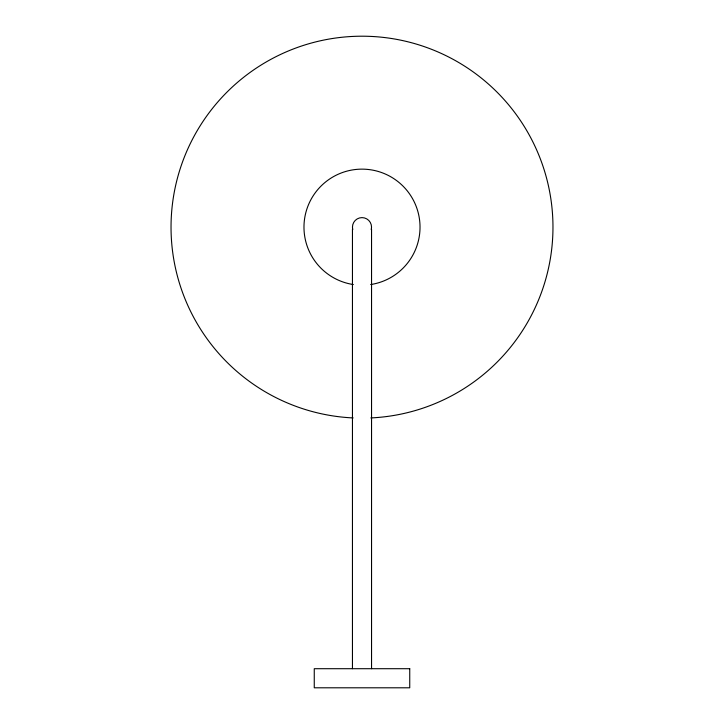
<?xml version="1.0" encoding="UTF-8"?>
<svg xmlns="http://www.w3.org/2000/svg" width="724" height="724" viewBox="0 0 724 724"><rect width="100%" height="100%" fill="white"/><g stroke="black" fill="none" stroke-linecap="round" stroke-linejoin="round"><path stroke-width="1.09" d="M371.548 229.182L371.548 668.705M352.452 229.182L352.452 668.705M352.778 229.635A9.548 9.548 0 0 1 362 217.616A9.548 9.548 0 0 1 371.222 229.635M353.167 417.929A190.964 190.964 0 0 1 198.114 129.143A190.964 190.964 0 0 1 525.886 129.143A190.964 190.964 0 0 1 370.833 417.929M353.348 284.541A58.029 58.029 0 0 1 313.257 195.679A58.029 58.029 0 0 1 410.743 195.679A58.029 58.029 0 0 1 370.652 284.541M409.739 668.705L314.261 668.705L314.261 687.8L409.739 687.8L409.739 668.705"/></g></svg>
